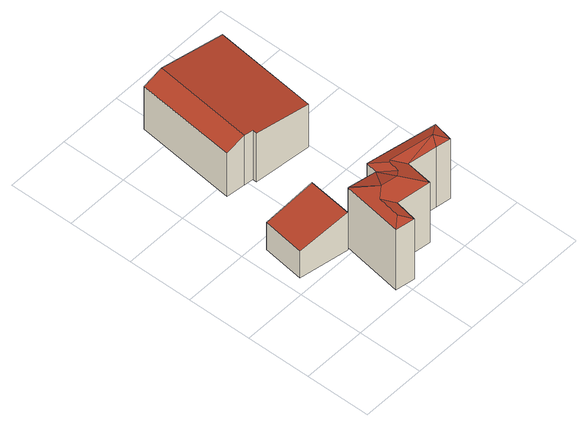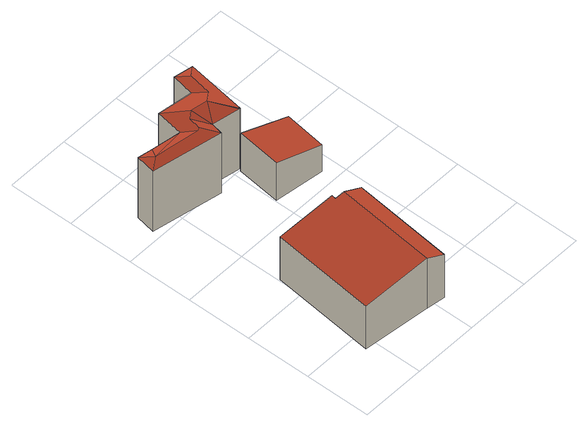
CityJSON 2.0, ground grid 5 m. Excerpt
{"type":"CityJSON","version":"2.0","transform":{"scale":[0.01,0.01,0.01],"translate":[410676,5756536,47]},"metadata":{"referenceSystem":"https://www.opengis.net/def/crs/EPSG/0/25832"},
"CityObjects":{
"building1":{"type":"Building","attributes":{"Gemeindeschluessel":"05515000","Geometrietyp2DReferenz":"3000","function":"31001_1310","roofType":"2100","measuredHeight":3.49},"geometry":[{"type":"Solid","lod":"2","boundaries":[[[[0,1,2,3]],[[4,5,1,0]],[[6,7,5,4]],[[3,2,7,6]],[[4,0,3,6]],[[1,5,7,2]]]],"semantics":{"surfaces":[{"type":"WallSurface"},{"type":"RoofSurface"},{"type":"GroundSurface"}],"values":[[0,0,0,0,1,2]]}}]},
"building2":{"type":"Building","attributes":{"Gemeindeschluessel":"05515000","Geometrietyp2DReferenz":"3000","function":"51009_1610","roofType":"5000","measuredHeight":6.03},"geometry":[{"type":"Solid","lod":"2","boundaries":[[[[8,9,10,11]],[[12,13,9,8]],[[14,15,13,12]],[[16,17,15,14]],[[18,19,17,16]],[[20,21,19,18]],[[22,23,21,20]],[[24,25,23,22]],[[26,27,25,24]],[[28,29,27,26]],[[30,31,29,28]],[[11,10,31,30]],[[28,26,32]],[[32,26,24,33]],[[34,33,24,22,35]],[[36,37,35,22,20,38]],[[18,16,39]],[[20,18,39]],[[39,38,20]],[[16,14,39]],[[38,39,14,12,36]],[[36,12,8,37]],[[35,37,8]],[[34,35,8]],[[34,8,11]],[[11,30,34]],[[33,34,30,28,32]],[[9,13,15,17,19,21,23,25,27,29,31,10]]]],"semantics":{"surfaces":[{"type":"WallSurface"},{"type":"RoofSurface"},{"type":"GroundSurface"}],"values":[[0,0,0,0,0,0,0,0,0,0,0,0,1,1,1,1,1,1,1,1,1,1,1,1,1,1,1,2]]}}]},
"building3":{"type":"Building","attributes":{"Gemeindeschluessel":"05515000","Geometrietyp2DReferenz":"3000","function":"31001_1310","roofType":"3100","measuredHeight":4.63},"address":[{"country":"Germany","locality":"Münster","thoroughfareNumber":"72","thoroughfareName":"Laerer Werseufer"}],"geometry":[{"type":"Solid","lod":"2","boundaries":[[[[40,41,42,43]],[[44,45,41,40]],[[46,47,45,44]],[[48,49,47,46]],[[50,51,49,48]],[[52,53,51,50]],[[54,55,53,52]],[[43,42,55,54]],[[48,46,44,40,43,50]],[[54,52,50,43]],[[41,45,47,49,51,53,55,42]]]],"semantics":{"surfaces":[{"type":"WallSurface"},{"type":"RoofSurface"},{"type":"GroundSurface"}],"values":[[0,0,0,0,0,0,0,0,1,1,2]]}}]}
},
"vertices":[
[85,587,355],[85,587,108],[467,519,108],[467,519,457],[131,910,356],[131,910,108],[511,859,457],[511,859,108],
[688,478,687],[688,478,131],[477,517,131],[477,517,687],[706,569,687],[706,569,131],[1245,463,687],[1245,463,131],[1214,312,687],[1214,312,131],[1103,331,687],[1103,331,131],[876,367,687],[876,367,131],[844,158,687],[844,158,131],[575,197,687],[575,197,131],[543,23,687],[543,23,131],[394,50,687],[394,50,131],[467,519,687],[467,519,131],[482,112,711],[511,286,712],[591,345,734],[721,323,733],[785,449,719],[769,357,720],[806,463,714],[1152,402,712],
[1081,2117,479],[1081,2117,82],[561,2176,82],[561,2176,545],[990,1310,479],[990,1310,82],[543,1357,535],[543,1357,82],[547,1389,535],[547,1389,82],[473,1398,545],[473,1398,82],[328,1415,479],[328,1415,82],[417,2193,479],[417,2193,82]
]}
